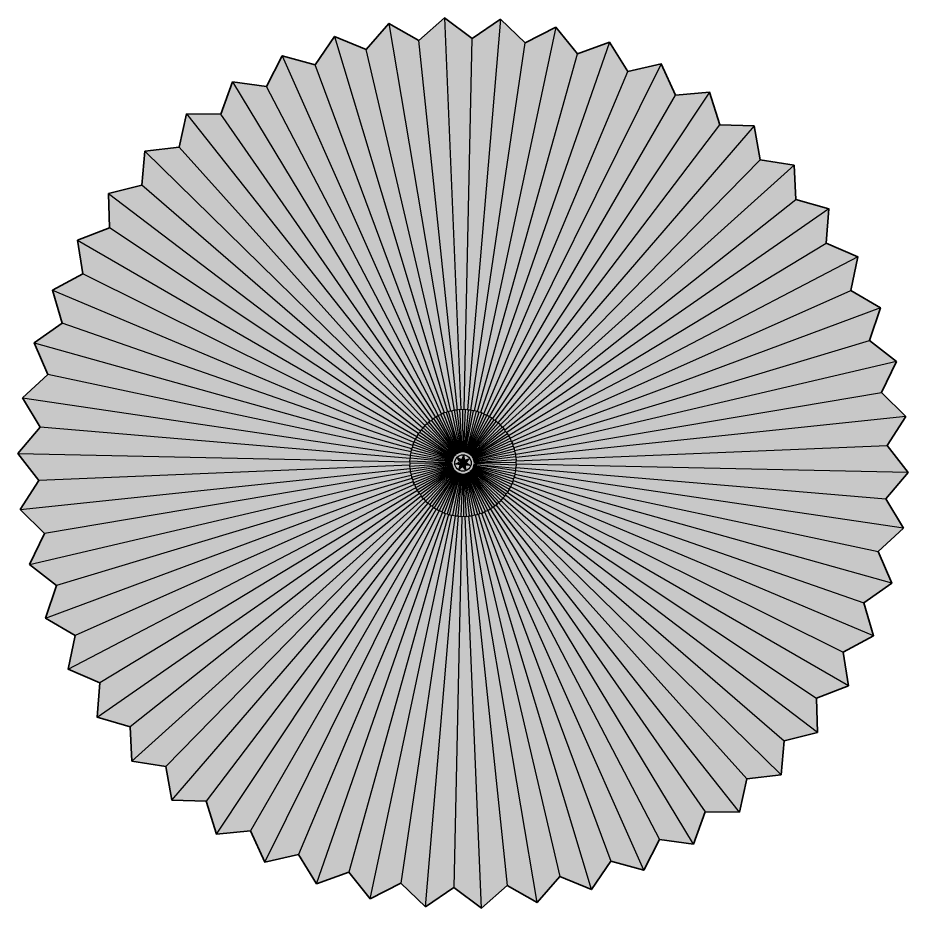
# Model space of a CAD drawing. Header units: millimetres. Extents: x -19 to 890, y -627 to 516.
# Drawn here: x -19 to 363.7, y -627.1 to -244.7 of the extents above; entities that cross this region are included whole.
import ezdxf

# ---------------------------------------------------------------- set-up
doc = ezdxf.new("R2010")
doc.units = ezdxf.units.MM
doc.layers.add('Blocks', color=7, linetype='Continuous')
doc.layers.add('Blocks$Fill', color=7, linetype='Continuous', true_color=0xffffff)
doc.layers.add('Blocks$Inner', color=7, linetype='Continuous', lineweight=25, true_color=0x007f00)
doc.layers.add('Blocks$Outline', color=7, linetype='Continuous', lineweight=35, true_color=0xff3f3f)

# ---------------------------------------------------------------- blocks, each defined once
blk = doc.blocks.new('Matin Table Lamp Top')
at = {"layer": 'Blocks$Fill'}
blk.add_hatch(color=256, dxfattribs=at).paths.add_polyline_path([(190.22, 225.98), (178.4, 234.81), (167.34, 225.03), (154.49, 232.31), (144.75, 221.22), (131.1, 226.83), (122.82, 214.61), (108.57, 218.46), (101.88, 205.31), (87.27, 207.34), (82.29, 193.45), (67.53, 193.63), (64.33, 179.23), (49.66, 177.56), (48.29, 162.87), (33.95, 159.38), (34.43, 144.63), (20.64, 139.37), (22.97, 124.79), (9.95, 117.85), (14.08, 103.68), (2.04, 95.16), (7.91, 81.62), (-2.97, 71.65), (4.56, 58.96), (-4.99, 47.71), (4.07, 36.06), (-4, 23.7), (6.45, 13.27), (0, 0), (11.67, -9.03), (6.94, -23.01), (19.65, -30.5), (16.7, -44.97), (30.25, -50.81), (29.14, -65.53), (43.32, -69.63), (44.06, -84.37), (58.64, -86.66), (61.22, -101.19), (75.97, -101.63), (80.35, -115.73), (95.05, -114.32), (101.16, -127.75), (115.56, -124.51), (123.31, -137.07), (137.19, -132.06), (146.45, -143.55), (159.59, -136.83), (170.22, -147.07), (182.42, -138.76), (194.25, -147.58), (205.31, -137.81), (218.15, -145.08), (227.9, -134), (241.55, -139.6), (249.83, -127.39), (264.08, -131.24), (270.76, -118.08), (285.38, -120.11), (290.36, -106.22), (305.12, -106.41), (308.32, -92), (322.98, -90.33), (324.35, -75.64), (338.69, -72.15), (338.21, -57.4), (352, -52.14), (349.67, -37.57), (362.7, -30.62), (358.56, -16.45), (370.61, -7.93), (364.73, 5.61), (375.62, 15.57), (368.09, 28.27), (377.64, 39.52), (368.58, 51.17), (376.64, 63.53), (366.19, 73.95), (372.65, 87.23), (360.97, 96.26), (365.71, 110.24), (353, 117.73), (355.95, 132.19), (342.39, 138.04), (343.51, 152.75), (329.33, 156.85), (328.59, 171.59), (314.01, 173.88), (311.43, 188.42), (296.67, 188.86), (292.29, 202.95), (277.6, 201.55), (271.48, 214.98), (257.09, 211.74), (249.34, 224.3), (235.46, 219.28), (226.19, 230.77), (213.05, 224.06), (202.42, 234.29)], flags=0)
at = {"layer": 'Blocks$Inner'}
for p, q in [((190.22, 225.98), (178.4, 234.81)), ((213.05, 224.06), (202.42, 234.29)), ((167.34, 225.03), (154.49, 232.31)), ((235.46, 219.28), (226.19, 230.77)), ((144.75, 221.22), (131.1, 226.83)), ((257.09, 211.74), (249.34, 224.3)), ((122.82, 214.61), (108.57, 218.46)), ((277.6, 201.55), (271.48, 214.98)), ((101.89, 205.31), (87.27, 207.34)), ((296.67, 188.86), (292.29, 202.95)), ((82.29, 193.45), (67.53, 193.63)), ((314.01, 173.88), (311.43, 188.42)), ((64.33, 179.23), (49.66, 177.56)), ((329.33, 156.85), (328.59, 171.59)), ((48.29, 162.87), (33.95, 159.38)), ((342.39, 138.04), (343.51, 152.75)), ((34.43, 144.63), (20.64, 139.37)), ((353, 117.73), (355.95, 132.19)), ((22.97, 124.79), (9.95, 117.85)), ((360.97, 96.26), (365.71, 110.24)), ((14.08, 103.68), (2.04, 95.16)), ((366.19, 73.95), (372.65, 87.23)), ((7.91, 81.62), (-2.97, 71.65)), ((179.06, 65.24), (184.84, 48.02)), ((181.36, 65.88), (185.31, 48.15)), ((182.5, 66.29), (185.36, 49.32)), ((183.71, 66.28), (185.79, 48.23)), ((186.1, 66.43), (186.28, 48.26)), ((187.3, 66.59), (186.57, 49.39)), ((188.48, 66.33), (186.76, 48.24)), ((189.7, 66.37), (187.17, 49.34)), ((193.16, 65.38), (187.72, 48.05)), ((192.05, 65.89), (187.76, 49.22)), ((172.73, 61.94), (183.55, 47.35)), ((173.61, 62.78), (183.12, 48.43)), ((174.72, 63.26), (183.96, 47.62)), ((176.84, 64.36), (184.39, 47.84)), ((177.87, 65), (184.2, 48.99)), ((195.4, 64.55), (188.17, 47.88)), ((197.53, 63.48), (188.61, 47.66)), ((199.55, 62.2), (189.02, 47.4)), ((198.66, 63.03), (189.43, 48.5)), ((200.62, 61.63), (189.92, 48.15)), ((368.58, 51.17), (376.64, 63.53)), ((4.56, 58.96), (-4.99, 47.71)), ((169.22, 58.71), (182.84, 46.69)), ((169.9, 59.72), (182.19, 47.66)), ((170.89, 60.42), (183.18, 47.04)), ((201.42, 60.72), (189.4, 47.1)), ((203.13, 59.05), (189.75, 46.76)), ((202.42, 60.04), (190.37, 47.75)), ((204.05, 58.26), (190.78, 47.3)), ((165.73, 53.85), (181.14, 46.19)), ((166.45, 54.82), (182.27, 45.9)), ((166.91, 55.95), (181.44, 46.72)), ((167.73, 56.84), (182.53, 46.31)), ((204.65, 57.21), (190.06, 46.38)), ((205.97, 55.22), (190.33, 45.98)), ((206.71, 54.26), (191.45, 46.29)), ((164.77, 51.64), (180.9, 45.63)), ((165.39, 52.69), (182.06, 45.46)), ((207.07, 53.1), (190.55, 45.55)), ((207.95, 50.88), (190.73, 45.09)), ((207.71, 52.07), (191.7, 45.74)), ((163.57, 46.99), (180.6, 44.46)), ((163.96, 48.14), (181.77, 44.54)), ((208.99, 46.22), (190.94, 44.15)), ((209, 47.44), (192.03, 44.58)), ((180.55, 43.25), (163.37, 42.18)), ((181.67, 43.57), (163.51, 43.39)), ((163.61, 45.77), (181.69, 44.05)), ((180.62, 42.65), (163.64, 39.79)), ((181.7, 43.08), (163.66, 41)), ((181.78, 42.6), (164.05, 38.65)), ((190.76, 42.22), (208.09, 36.78)), ((190.88, 42.69), (208.69, 39.09)), ((190.95, 43.17), (209.04, 41.45)), ((209.14, 43.84), (190.97, 43.66)), ((208.6, 37.88), (191.93, 42.17)), ((209.3, 42.64), (192.1, 43.37)), ((180.75, 42.06), (164.17, 37.44)), ((164.93, 35.16), (180.94, 41.49)), ((182.09, 41.68), (165.57, 34.13)), ((181.19, 40.94), (165.93, 32.97)), ((182.59, 40.84), (168, 30.02)), ((181.86, 39.93), (168.59, 28.96)), ((182.9, 40.47), (169.52, 28.18)), ((182.27, 39.48), (170.22, 27.19)), ((183.25, 40.13), (171.23, 26.51)), ((172.03, 25.6), (182.73, 39.08)), ((183.63, 39.83), (173.1, 25.02)), ((184.04, 39.56), (175.11, 23.74)), ((184.47, 39.35), (177.25, 22.68)), ((184.93, 39.18), (179.49, 21.85)), ((185.4, 39.06), (181.8, 21.25)), ((185.88, 38.98), (184.16, 20.9)), ((186.37, 38.96), (186.55, 20.8)), ((186.85, 38.99), (188.93, 20.95)), ((187.33, 39.08), (191.29, 21.35)), ((187.8, 39.21), (193.59, 21.99)), ((188.26, 39.38), (195.81, 22.86)), ((189, 38.48), (196.97, 23.23)), ((189.09, 39.88), (199.92, 25.29)), ((189.47, 40.19), (201.76, 26.81)), ((189.52, 38.79), (199.04, 24.45)), ((189.81, 40.54), (203.43, 28.52)), ((190.01, 39.15), (200.97, 25.88)), ((190.11, 40.92), (204.91, 30.39)), ((190.37, 41.33), (206.19, 32.4)), ((190.45, 39.56), (202.75, 27.51)), ((191.21, 40.51), (205.74, 31.28)), ((191.5, 41.04), (206.92, 33.38)), ((368.09, 28.27), (377.64, 39.52)), ((4.07, 36.06), (-4, 23.7)), ((186.08, 37.83), (185.35, 20.63)), ((186.68, 37.84), (187.75, 20.66)), ((187.28, 37.91), (190.15, 20.93)), ((187.88, 38.04), (192.5, 21.46)), ((194.78, 22.22), (188.45, 38.23)), ((364.73, 5.61), (375.62, 15.57)), ((6.45, 13.27), (0, 0)), ((11.67, -9.03), (6.94, -23.01)), ((358.56, -16.45), (370.61, -7.93)), ((19.65, -30.5), (16.7, -44.97)), ((349.67, -37.57), (362.7, -30.62)), ((30.25, -50.81), (29.14, -65.53)), ((338.21, -57.4), (352, -52.14)), ((43.32, -69.63), (44.06, -84.37)), ((324.35, -75.64), (338.69, -72.15)), ((58.64, -86.66), (61.22, -101.19)), ((308.32, -92), (322.98, -90.33)), ((75.97, -101.63), (80.35, -115.73)), ((290.36, -106.22), (305.12, -106.41)), ((95.05, -114.32), (101.16, -127.75)), ((270.76, -118.08), (285.38, -120.11)), ((115.56, -124.51), (123.31, -137.07)), ((249.83, -127.39), (264.08, -131.24)), ((137.19, -132.06), (146.45, -143.55)), ((159.59, -136.83), (170.22, -147.07)), ((227.9, -134), (241.55, -139.6)), ((182.42, -138.76), (194.25, -147.58)), ((205.31, -137.81), (218.15, -145.08))]:
    blk.add_line(p, q, dxfattribs=at)
for points in [[(183.94, 66.34), (167.34, 225.03), (178.39, 234.81), (185.37, 66.51)], [(186.81, 66.53), (190.22, 225.98), (202.42, 234.29), (188.24, 66.38)], [(181.12, 65.86), (144.75, 221.22), (154.49, 232.31), (182.5, 66.29)], [(189.69, 66.36), (213.05, 224.06), (226.19, 230.77), (191.08, 65.96)], [(178.34, 65.1), (122.82, 214.61), (131.1, 226.83), (179.71, 65.56)], [(192.5, 65.69), (235.46, 219.28), (249.34, 224.3), (193.87, 65.25)], [(175.76, 63.84), (101.88, 205.3), (108.57, 218.46), (177.04, 64.49)], [(195.21, 64.73), (257.09, 211.74), (271.48, 214.98), (196.56, 64.21)], [(173.29, 62.38), (82.29, 193.45), (87.27, 207.34), (174.46, 63.21)], [(197.75, 63.39), (277.6, 201.55), (292.29, 202.95), (199.01, 62.7)], [(171.04, 60.6), (64.33, 179.23), (67.53, 193.63), (172.09, 61.58)], [(200.19, 61.86), (296.67, 188.86), (311.43, 188.42), (201.26, 60.9)], [(169.03, 58.55), (48.29, 162.87), (49.66, 177.56), (170.02, 59.59)], [(202.42, 60.04), (314.01, 173.88), (328.59, 171.59), (203.31, 58.89)], [(167.24, 56.3), (34.43, 144.63), (33.95, 159.38), (168.07, 57.48)], [(204.29, 57.84), (329.33, 156.85), (343.51, 152.75), (205.15, 56.68)], [(165.73, 53.85), (22.97, 124.79), (20.64, 139.37), (166.54, 55.05)], [(205.87, 55.44), (342.39, 138.04), (355.95, 132.19), (206.71, 54.26)], [(164.75, 51.14), (14.08, 103.68), (9.95, 117.85), (165.21, 52.5)], [(207.2, 52.9), (353, 117.73), (365.71, 110.24), (207.81, 51.59)], [(208.27, 50.23), (360.97, 96.26), (372.65, 87.23), (208.57, 48.82)], [(163.98, 48.37), (7.91, 81.62), (2.04, 95.16), (164.25, 49.79)], [(209, 47.44), (366.19, 73.95), (376.64, 63.53), (209.05, 45.99)], [(163.56, 45.54), (4.56, 58.96), (-2.97, 71.65), (163.57, 46.98)], [(187.24, 48.17), (190.84, 65.98), (189.7, 66.37), (188.48, 66.33), (187.3, 66.59), (186.1, 66.43), (184.89, 66.57), (183.71, 66.28), (182.5, 66.29), (181.36, 65.88), (180.15, 65.77), (179.06, 65.24), (177.87, 65), (176.84, 64.36), (175.68, 64), (174.72, 63.26), (173.61, 62.78), (172.73, 61.94), (171.67, 61.34)], [(184.77, 49.19), (180.15, 65.77)], [(185.96, 49.39), (184.89, 66.57)], [(188.34, 49.04), (194.35, 65.17), (195.4, 64.55), (196.56, 64.21)], [(194.35, 65.17), (193.16, 65.38), (192.05, 65.89), (190.84, 65.98)], [(182.64, 48.07), (171.67, 61.34), (170.89, 60.42), (169.9, 59.72), (169.22, 58.71), (168.31, 57.91), (167.73, 56.84), (166.91, 55.95), (166.45, 54.82), (165.73, 53.85), (165.39, 52.69), (164.77, 51.64), (164.56, 50.45)], [(183.64, 48.74), (175.68, 64)], [(191.14, 46.81), (205.49, 56.33), (204.65, 57.21), (204.05, 58.26), (203.13, 59.05), (202.42, 60.04), (201.42, 60.72), (200.62, 61.63), (199.55, 62.2), (198.66, 63.03), (197.53, 63.48), (196.56, 64.21), (188.9, 48.79)], [(181.79, 47.21), (168.31, 57.91)], [(208.59, 48.58), (208.48, 49.79), (207.95, 50.88), (207.71, 52.07), (207.07, 53.1), (206.71, 54.26), (205.97, 55.22), (205.49, 56.33)], [(181.89, 45.01), (164.56, 50.45), (164.05, 49.35), (180.72, 45.06)], [(191.9, 45.17), (208.48, 49.79)], [(209.22, 44.56), (368.58, 51.17), (377.64, 39.52), (209.24, 43.12)], [(163.42, 42.66), (4.07, 36.06), (-4.99, 47.71), (163.41, 44.1)], [(164.05, 49.35), (163.96, 48.14), (163.57, 46.99), (163.61, 45.77), (163.34, 44.59), (180.54, 43.86)], [(181.14, 46.18), (182.06, 45.46), (180.9, 45.64)], [(181.44, 46.71), (182.27, 45.9), (181.14, 46.19)], [(181.79, 47.21), (182.53, 46.31), (181.44, 46.72)], [(182.19, 47.66), (182.84, 46.69), (181.79, 47.22)], [(182.63, 48.07), (183.18, 47.04), (182.2, 47.67)], [(183.12, 48.43), (183.55, 47.35), (182.64, 48.08)], [(183.64, 48.74), (183.96, 47.62), (183.13, 48.44)], [(184.19, 48.99), (184.39, 47.84), (183.65, 48.75)], [(184.76, 49.19), (184.84, 48.02), (184.2, 49)], [(185.35, 49.32), (185.31, 48.15), (184.78, 49.19)], [(185.96, 49.39), (185.79, 48.23), (185.37, 49.32)], [(185.83, 44.95), (186.55, 46.73), (186.69, 46.72)], [(186.56, 49.39), (186.28, 48.26), (185.97, 49.39)], [(187.06, 44.83), (186.69, 46.72), (186.41, 43.77), (186.27, 43.79), (186.55, 46.73)], [(187.17, 49.34), (186.76, 48.24), (186.57, 49.39)], [(187.76, 49.22), (187.24, 48.17), (187.18, 49.34)], [(188.34, 49.04), (187.72, 48.05), (187.77, 49.22)], [(188.89, 48.8), (188.17, 47.88), (188.35, 49.03)], [(189.42, 48.5), (188.61, 47.66), (188.9, 48.79)], [(189.91, 48.15), (189.02, 47.4), (189.43, 48.49)], [(190.37, 47.75), (189.4, 47.1), (189.92, 48.14)], [(190.78, 47.3), (189.75, 46.76), (190.38, 47.74)], [(191.14, 46.82), (190.06, 46.38), (190.79, 47.29)], [(191.45, 46.3), (190.33, 45.98), (191.15, 46.81)], [(191.7, 45.75), (190.55, 45.55), (191.45, 46.29)], [(192.1, 43.97), (209.28, 45.05), (208.99, 46.22), (209, 47.44), (208.59, 48.58), (190.86, 44.63)], [(163.34, 44.59), (163.51, 43.39), (163.37, 42.18), (163.66, 41), (163.64, 39.79), (164.05, 38.65), (164.17, 37.44), (164.7, 36.35)], [(181.91, 42.13), (164.7, 36.35), (164.93, 35.16), (165.57, 34.13), (165.93, 32.97), (166.68, 32.01)], [(180.6, 44.46), (181.69, 44.05), (180.54, 43.87)], [(180.54, 43.85), (181.67, 43.57), (180.55, 43.26)], [(180.55, 43.25), (181.7, 43.08), (180.62, 42.66)], [(180.72, 45.05), (181.77, 44.54), (180.6, 44.47)], [(180.62, 42.65), (181.78, 42.6), (180.75, 42.07)], [(180.9, 45.63), (181.89, 45.01), (180.72, 45.06)], [(180.75, 42.05), (181.91, 42.13), (180.94, 41.49)], [(184.97, 44.06), (184.03, 45.74), (184.12, 45.84), (185.83, 44.95), (186.32, 43.61), (185.13, 42.83), (183.23, 43.14), (183.21, 43.28), (184.97, 44.06), (186.32, 43.61), (186.46, 43.7)], [(183.21, 43.28), (186.15, 43.66), (186.17, 43.52), (183.23, 43.14)], [(184.12, 45.84), (186.25, 43.78), (186.16, 43.68), (184.03, 45.74)], [(184.65, 40.97), (186.18, 43.51), (186.29, 43.44), (184.76, 40.9)], [(186.19, 42.2), (184.76, 40.9), (184.65, 40.97), (185.13, 42.83)], [(186.48, 43.56), (186.32, 43.61), (186.16, 43.59)], [(187.34, 40.66), (186.32, 43.43), (186.44, 43.48), (187.47, 40.7), (187.34, 40.66), (186.19, 42.2), (186.32, 43.61), (186.38, 43.46)], [(186.2, 43.73), (186.32, 43.61), (187.74, 43.8), (189.31, 42.7), (189.27, 42.57), (187.35, 42.62)], [(187.47, 40.7), (187.35, 42.62), (186.32, 43.61), (186.24, 43.47)], [(186.34, 43.78), (186.32, 43.61), (187.06, 44.83), (188.9, 45.38), (188.98, 45.27), (187.74, 43.8)], [(188.98, 45.27), (186.5, 43.65), (186.43, 43.76), (188.9, 45.38)], [(189.27, 42.57), (186.46, 43.5), (186.5, 43.63), (189.31, 42.7)], [(190.59, 41.76), (207.26, 34.54), (207.88, 35.58), (208.09, 36.78), (208.6, 37.88), (208.69, 39.09), (209.07, 40.24), (192.05, 42.77)], [(191.89, 45.17), (190.73, 45.09), (191.71, 45.74)], [(191.75, 41.6), (190.76, 42.22), (191.92, 42.17)], [(192.03, 44.58), (190.86, 44.63), (191.9, 45.16)], [(191.93, 42.18), (190.88, 42.69), (192.05, 42.76)], [(192.1, 43.98), (190.94, 44.15), (192.03, 44.57)], [(192.05, 42.77), (190.95, 43.17), (192.1, 43.36)], [(192.1, 43.37), (190.97, 43.66), (192.1, 43.97)], [(209.07, 40.24), (209.04, 41.45), (209.3, 42.64), (209.14, 43.84), (209.28, 45.05)], [(163.64, 39.79), (6.45, 13.27), (-4, 23.7), (163.6, 41.24)], [(164.38, 37), (11.67, -9.03), (0, 0), (164.08, 38.41)], [(182.32, 41.25), (166.68, 32.01), (167.16, 30.9), (168, 30.02), (168.59, 28.96), (169.52, 28.18), (170.22, 27.19), (171.23, 26.51), (172.03, 25.6), (173.1, 25.02), (173.99, 24.2), (183.22, 38.73)], [(181.5, 40.41), (167.16, 30.9)], [(184.3, 38.19), (178.29, 22.06), (177.25, 22.68), (176.08, 23.02), (183.75, 38.43)], [(180.94, 41.48), (182.09, 41.68), (181.19, 40.94)], [(181.2, 40.93), (182.32, 41.25), (181.5, 40.42)], [(181.5, 40.41), (182.59, 40.84), (181.86, 39.93)], [(181.87, 39.92), (182.9, 40.47), (182.27, 39.49)], [(182.28, 39.48), (183.25, 40.13), (182.72, 39.08)], [(182.73, 39.08), (183.63, 39.83), (183.21, 38.73)], [(183.22, 38.73), (184.04, 39.56), (183.74, 38.44)], [(183.75, 38.43), (184.47, 39.35), (184.3, 38.19)], [(184.31, 38.19), (184.93, 39.18), (184.87, 38.01)], [(184.89, 38.01), (185.4, 39.06), (185.47, 37.89)], [(185.48, 37.89), (185.88, 38.98), (186.07, 37.83)], [(186.08, 37.83), (186.37, 38.96), (186.68, 37.84)], [(186.69, 37.84), (186.85, 38.99), (187.28, 37.91)], [(187.29, 37.91), (187.33, 39.08), (187.87, 38.04)], [(187.88, 38.04), (187.8, 39.21), (188.44, 38.23)], [(188.46, 38.23), (188.26, 39.38), (189, 38.48)], [(188.69, 39.61), (197.93, 23.97), (199.04, 24.45), (199.92, 25.29), (200.97, 25.88), (201.76, 26.81), (202.75, 27.51), (203.43, 28.52), (204.34, 29.32), (190.86, 40.02)], [(189.01, 38.49), (188.69, 39.61), (189.52, 38.79)], [(189.53, 38.8), (189.09, 39.88), (190, 39.15)], [(190.01, 39.16), (189.47, 40.19), (190.45, 39.56)], [(190.46, 39.57), (189.81, 40.54), (190.85, 40.01)], [(190.86, 40.02), (190.11, 40.92), (191.2, 40.51)], [(191.21, 40.52), (190.37, 41.33), (191.5, 41.03)], [(191.51, 41.04), (190.59, 41.76), (191.74, 41.59)], [(191.74, 41.59), (207.88, 35.58)], [(208.67, 38.85), (364.73, 5.61), (370.61, -7.93), (208.39, 37.44)], [(209.15, 41.69), (368.09, 28.27), (375.62, 15.57), (209.07, 40.24)], [(165.45, 34.33), (19.65, -30.51), (6.94, -23.01), (164.91, 35.66)], [(178.29, 22.06), (179.49, 21.85), (180.59, 21.34), (184.88, 38.01)], [(185.47, 37.89), (182.95, 20.86)], [(204.34, 29.32), (204.91, 30.39), (205.74, 31.28), (206.19, 32.4), (206.92, 33.38), (207.26, 34.54)], [(207.89, 36.09), (358.56, -16.45), (362.7, -30.62), (207.38, 34.75)], [(166.72, 31.75), (30.25, -50.81), (16.7, -44.97), (165.94, 32.97)], [(205.41, 30.92), (338.21, -57.4), (338.69, -72.15), (204.57, 29.75)], [(206.92, 33.38), (349.67, -37.57), (352, -52.14), (206.16, 32.15)], [(168.36, 29.39), (43.32, -69.63), (29.14, -65.53), (167.56, 30.59)], [(170.22, 27.19), (58.64, -86.66), (44.06, -84.37), (169.34, 28.33)], [(203.61, 28.68), (324.35, -75.64), (322.98, -90.33), (202.75, 27.51)], [(172.46, 25.37), (75.97, -101.63), (61.22, -101.19), (171.39, 26.32)], [(174.86, 23.78), (95.05, -114.32), (80.35, -115.73), (173.63, 24.53)], [(177.46, 22.56), (115.56, -124.51), (101.16, -127.75), (176.09, 23.02)], [(173.99, 24.2), (175.11, 23.74), (176.08, 23.02)], [(180.59, 21.34), (181.8, 21.25), (182.95, 20.86), (184.16, 20.9), (185.35, 20.63), (186.55, 20.8), (187.75, 20.66), (188.93, 20.95), (190.15, 20.93), (191.29, 21.35), (192.5, 21.46), (193.59, 21.99), (194.78, 22.22), (195.81, 22.86), (196.97, 23.23), (197.93, 23.97)], [(196.89, 23.38), (270.76, -118.08), (264.08, -131.24), (195.61, 22.74)], [(199.35, 24.85), (290.36, -106.22), (285.38, -120.11), (198.15, 24.07)], [(201.6, 26.63), (308.32, -92), (305.12, -106.41), (200.55, 25.65)], [(180.15, 21.54), (137.19, -132.06), (123.31, -137.07), (178.78, 21.97)], [(182.95, 20.87), (159.59, -136.83), (146.45, -143.55), (181.56, 21.27)], [(185.83, 20.7), (182.42, -138.76), (170.22, -147.07), (184.4, 20.79)], [(188.71, 20.83), (205.31, -137.81), (194.25, -147.58), (187.27, 20.71)], [(191.53, 21.37), (227.9, -134), (218.15, -145.08), (190.15, 20.93)], [(194.3, 22.13), (249.83, -127.39), (241.55, -139.6), (192.94, 21.67)]]:
    blk.add_lwpolyline(points, dxfattribs=at)
blk.add_circle((186.32, 43.61), 3.52, dxfattribs=at)
for start, end in [(153.5079, 153.5682), (153.5682, 153.6285), (147.5682, 147.6285), (147.5079, 147.5682), (141.5079, 141.5682), (141.5682, 141.6285), (135.5079, 135.5682), (135.5682, 135.6285), (129.5682, 129.6285), (129.5079, 129.5682), (123.5079, 123.5682), (123.5682, 123.6285), (117.5079, 117.5682), (117.5682, 117.6285), (111.5682, 111.6285), (111.5079, 111.5682), (105.5682, 105.6285), (105.5079, 105.5682), (99.5682, 99.6285), (99.5079, 99.5682), (93.5682, 93.6285), (93.5079, 93.5682), (87.5682, 87.6285), (87.5079, 87.5682), (81.5079, 81.5682), (81.5682, 81.6285), (75.5079, 75.5682), (75.5682, 75.6285), (69.5682, 69.6285), (69.5079, 69.5682), (63.5682, 63.6285), (63.5079, 63.5682), (57.5682, 57.6285), (57.5079, 57.5682), (51.5682, 51.6285), (51.5079, 51.5682), (45.5079, 45.5682), (45.5682, 45.6285), (39.5682, 39.6285), (39.5079, 39.5682), (33.5682, 33.6285), (33.5079, 33.5682), (27.5682, 27.6285), (27.5079, 27.5682), (177.5079, 177.5682), (177.5682, 177.6285), (183.5079, 183.5682), (183.5682, 183.6285), (171.5079, 171.5682), (171.5682, 171.6285), (189.5079, 189.5682), (189.5682, 189.6285), (165.5079, 165.5682), (165.5682, 165.6285), (159.5079, 159.5682), (159.5682, 159.6285), (21.5682, 21.6285), (21.5079, 21.5682), (15.5682, 15.6285), (15.5079, 15.5682), (345.5079, 345.5682), (345.5682, 345.6285), (9.5682, 9.6285), (9.5079, 9.5682), (351.5079, 351.5682), (351.5682, 351.6285), (3.5682, 3.6285), (3.5079, 3.5682), (357.5079, 357.5682), (357.5682, 357.6285), (195.5079, 195.5682), (195.5682, 195.6285), (201.5079, 201.5682), (201.5682, 201.6285), (207.5079, 207.5682), (207.5682, 207.6285), (213.5079, 213.5682), (213.5682, 213.6285), (219.5079, 219.5682), (219.5682, 219.6285), (225.5079, 225.5682), (225.5682, 225.6285), (231.5079, 231.5682), (231.5682, 231.6285), (237.5079, 237.5682), (237.5682, 237.6285), (243.5079, 243.5682), (243.5682, 243.6285), (297.5682, 297.6285), (297.5079, 297.5682), (303.5682, 303.6285), (303.5079, 303.5682), (309.5079, 309.5682), (309.5682, 309.6285), (315.5682, 315.6285), (315.5079, 315.5682), (321.5079, 321.5682), (321.5682, 321.6285), (327.5079, 327.5682), (327.5682, 327.6285), (333.5079, 333.5682), (333.5682, 333.6285), (339.5682, 339.6285), (339.5079, 339.5682), (249.5079, 249.5682), (249.5682, 249.6285), (255.5079, 255.5682), (255.5682, 255.6285), (261.5682, 261.6285), (261.5079, 261.5682), (267.5079, 267.5682), (267.5682, 267.6285), (273.5079, 273.5682), (273.5682, 273.6285), (279.5079, 279.5682), (279.5682, 279.6285), (285.5079, 285.5682), (285.5682, 285.6285), (291.5079, 291.5682), (291.5682, 291.6285)]:
    blk.add_arc((186.32, 43.61), 5.79, start, end, dxfattribs=at)
at = {"layer": 'Blocks$Outline'}
for points in [[(178.4, 234.81), (167.34, 225.03)], [(190.22, 225.98), (178.4, 234.81)], [(202.42, 234.29), (190.22, 225.98)], [(213.05, 224.06), (202.42, 234.29)], [(154.49, 232.31), (144.75, 221.22)], [(167.34, 225.03), (154.49, 232.31)], [(226.19, 230.77), (213.05, 224.06)], [(235.46, 219.28), (226.19, 230.77)], [(131.1, 226.83), (122.82, 214.61)], [(144.75, 221.22), (131.1, 226.83)], [(249.34, 224.3), (235.46, 219.28)], [(257.09, 211.74), (249.34, 224.3)], [(108.57, 218.46), (101.88, 205.31)], [(122.82, 214.61), (108.57, 218.46)], [(271.48, 214.98), (257.09, 211.74)], [(277.6, 201.55), (271.48, 214.98)], [(87.27, 207.34), (82.29, 193.45)], [(101.88, 205.31), (87.27, 207.34)], [(292.29, 202.95), (277.6, 201.55)], [(296.67, 188.86), (292.29, 202.95)], [(67.53, 193.63), (64.33, 179.23)], [(82.29, 193.45), (67.53, 193.63)], [(311.43, 188.42), (296.67, 188.86)], [(314.01, 173.88), (311.43, 188.42)], [(49.66, 177.56), (48.29, 162.87)], [(64.33, 179.23), (49.66, 177.56)], [(328.59, 171.59), (314.01, 173.88)], [(329.33, 156.85), (328.59, 171.59)], [(48.29, 162.87), (33.95, 159.38)], [(33.95, 159.38), (34.43, 144.63)], [(343.51, 152.75), (329.33, 156.85)], [(342.39, 138.04), (343.51, 152.75)], [(34.43, 144.63), (20.64, 139.37)], [(20.64, 139.37), (22.97, 124.79)], [(355.95, 132.19), (342.39, 138.04)], [(353, 117.73), (355.95, 132.19)], [(22.97, 124.79), (9.95, 117.85)], [(9.95, 117.85), (14.08, 103.68)], [(365.71, 110.24), (353, 117.73)], [(360.97, 96.26), (365.71, 110.24)], [(14.08, 103.68), (2.04, 95.16)], [(372.65, 87.23), (360.97, 96.26)], [(2.04, 95.16), (7.91, 81.62)], [(366.19, 73.95), (372.65, 87.23)], [(7.91, 81.62), (-2.97, 71.65)], [(376.64, 63.53), (366.19, 73.95)], [(-2.97, 71.65), (4.56, 58.96)], [(368.58, 51.17), (376.64, 63.53)], [(4.56, 58.96), (-4.99, 47.71)], [(377.64, 39.52), (368.58, 51.17)], [(-4.99, 47.71), (4.07, 36.06)], [(368.09, 28.27), (377.64, 39.52)], [(4.07, 36.06), (-4, 23.7)], [(375.62, 15.57), (368.09, 28.27)], [(-4, 23.7), (6.45, 13.27)], [(364.73, 5.61), (375.62, 15.57)], [(6.45, 13.27), (0, 0)], [(370.61, -7.93), (364.73, 5.61)], [(0, 0), (11.67, -9.03)], [(11.67, -9.03), (6.94, -23.01)], [(358.56, -16.45), (370.61, -7.93)], [(362.7, -30.62), (358.56, -16.45)], [(6.94, -23.01), (19.65, -30.5)], [(19.65, -30.5), (16.7, -44.97)], [(349.67, -37.57), (362.7, -30.62)], [(352, -52.14), (349.67, -37.57)], [(16.7, -44.97), (30.25, -50.81)], [(30.25, -50.81), (29.14, -65.53)], [(338.21, -57.4), (352, -52.14)], [(338.69, -72.15), (338.21, -57.4)], [(29.14, -65.53), (43.32, -69.63)], [(43.32, -69.63), (44.06, -84.37)], [(324.35, -75.64), (338.69, -72.15)], [(322.98, -90.33), (324.35, -75.64)], [(44.06, -84.37), (58.64, -86.66)], [(58.64, -86.66), (61.22, -101.19)], [(308.32, -92), (322.98, -90.33)], [(305.12, -106.41), (308.32, -92)], [(61.22, -101.19), (75.97, -101.63)], [(75.97, -101.63), (80.35, -115.73)], [(285.38, -120.11), (290.36, -106.22)], [(290.36, -106.22), (305.12, -106.41)], [(80.35, -115.73), (95.05, -114.32)], [(95.05, -114.32), (101.16, -127.75)], [(264.08, -131.24), (270.76, -118.08)], [(270.76, -118.08), (285.38, -120.11)], [(101.16, -127.75), (115.56, -124.51)], [(115.56, -124.51), (123.31, -137.07)], [(241.55, -139.6), (249.83, -127.39)], [(249.83, -127.39), (264.08, -131.24)], [(123.31, -137.07), (137.19, -132.06)], [(137.19, -132.06), (146.45, -143.55)], [(146.45, -143.55), (159.59, -136.83)], [(159.59, -136.83), (170.22, -147.07)], [(218.15, -145.08), (227.9, -134)], [(227.9, -134), (241.55, -139.6)], [(170.22, -147.07), (182.42, -138.76)], [(182.42, -138.76), (194.25, -147.58)], [(194.25, -147.58), (205.31, -137.81)], [(205.31, -137.81), (218.15, -145.08)]]:
    blk.add_lwpolyline(points, dxfattribs=at)

msp = doc.modelspace()

# ---------------------------------------------------------------- block references
at = {"layer": 'Blocks'}
msp.add_blockref('Matin Table Lamp Top', (-13.98, -479.51), dxfattribs=at)

doc.saveas('drawing.dxf')
